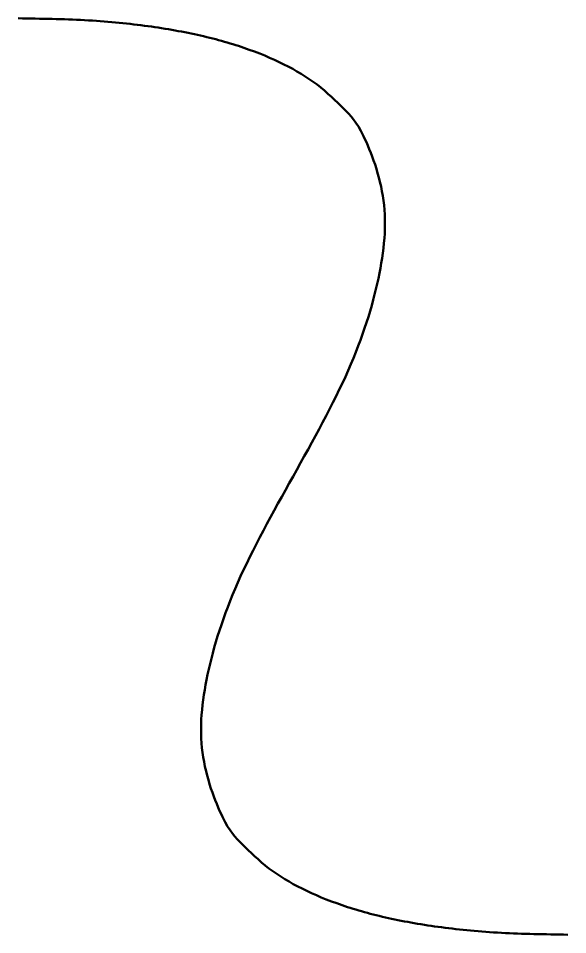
# Model space of a CAD drawing. Header units: millimetres. Extents: x -30 to 0, y 0 to 50.
import ezdxf

# ---------------------------------------------------------------- set-up
doc = ezdxf.new("R2010")
doc.units = ezdxf.units.MM
doc.layers.get('0').update_dxf_attribs({"linetype": 'CONTINUOUS', "lineweight": 50, "true_color": 0xffffff})

msp = doc.modelspace()

# ---------------------------------------------------------------- linework, layer by layer
msp.add_open_spline([(-30, 50), (0, 50), (-30, 0), (0, 0)], degree=2)

doc.saveas('drawing.dxf')
